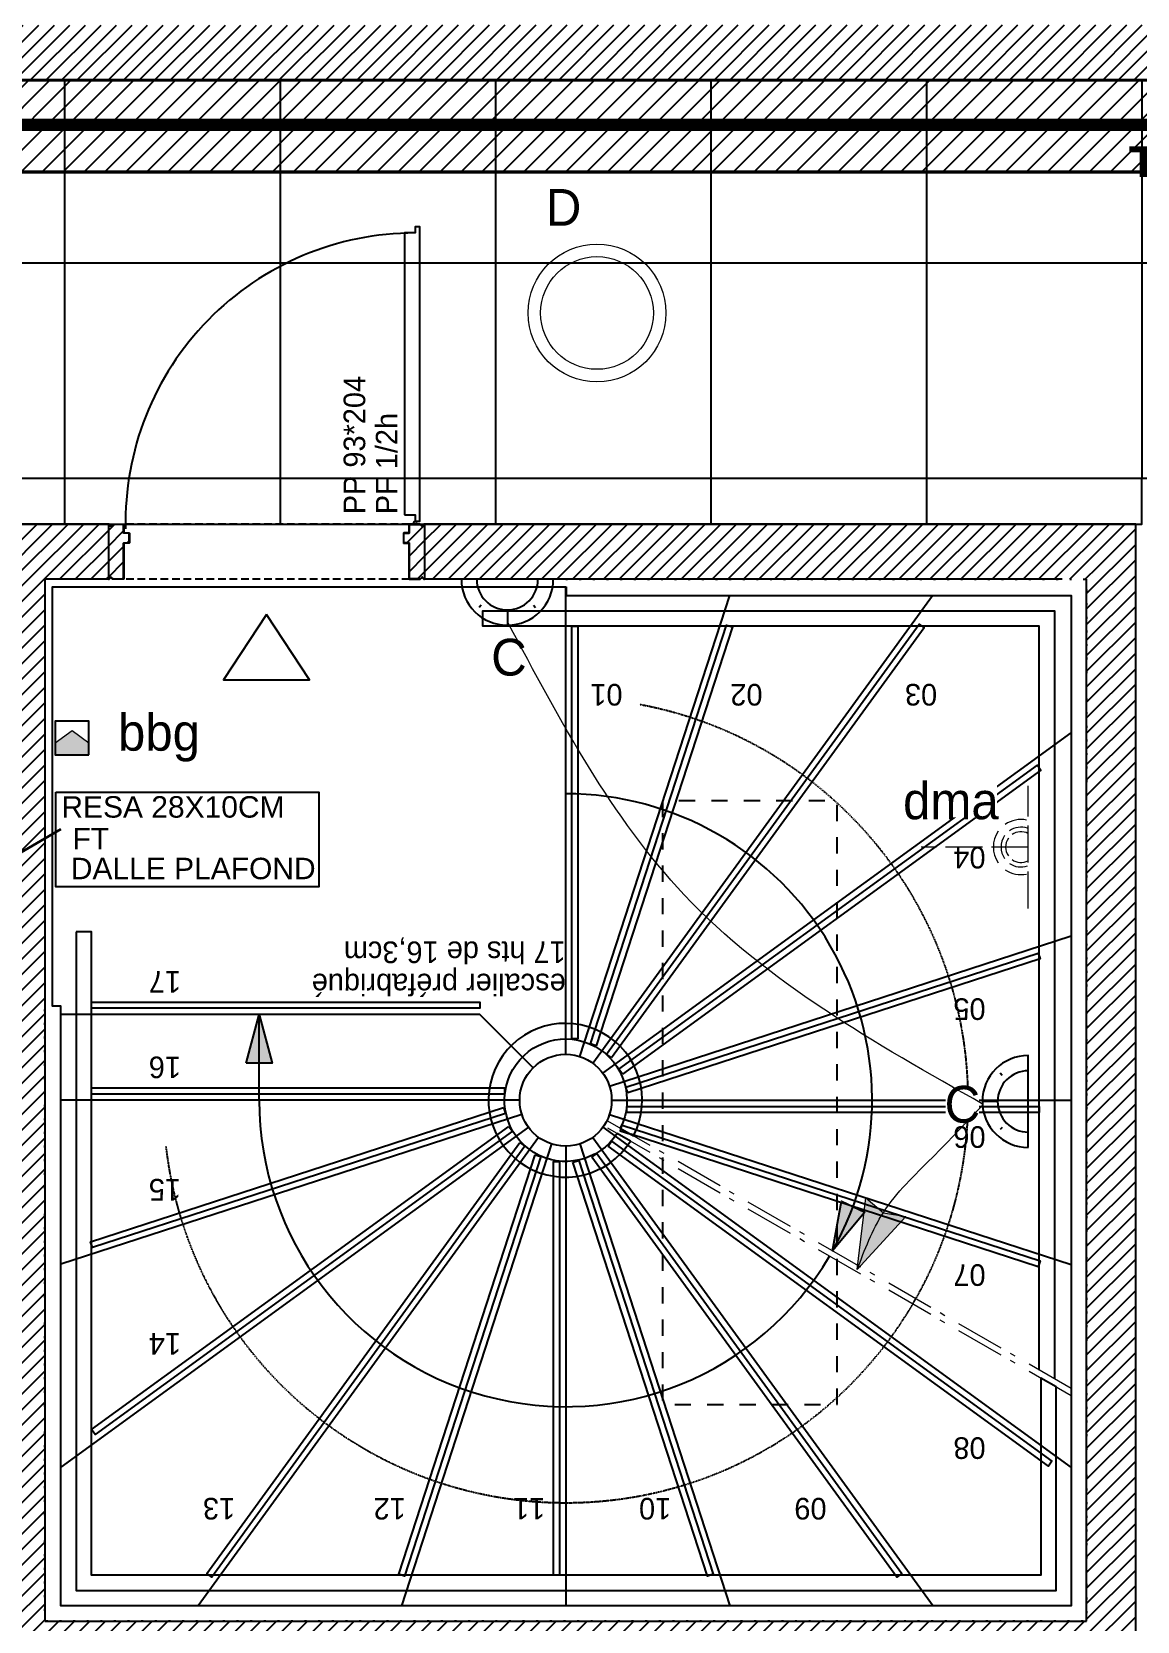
# Model space of a CAD drawing. Header units: centimetres. Extents: x -58072 to 12532, y -30603 to 6224.
# Drawn here: x 9450 to 9811, y 3779 to 4298 of the extents above; entities that cross this region are included whole.
import ezdxf

# ---------------------------------------------------------------- set-up
doc = ezdxf.new("R2010")
doc.units = ezdxf.units.CM
for name, pattern in [('ACAD_ISO02W100', [15, 12, -3]), ('ISO-07', [0.175, 0.025, -0.15]), ('prlm_gaz', [36, 24, -3, 0, -3, 0, -3, 0, -3]), ('Style de ligne -13', [0.147638, 0.098425, -0.049213]), ('Style de ligne -18', [0.164042, 0.054681, -0.109361]), ('Style de ligne -6', [1.04164, 0.625, -0.20828, 0.06943, -0.13893]), ('VW-01', [0.41656, 0.20828, -0.20828])]:
    doc.linetypes.add(name, pattern=pattern)
for name, color, linetype in [('B Faux plafonds', 252, 'Continuous'), ('B Faux plafonds_Hatch', 9, 'Continuous'), ('B GÈnÈral_Hatch', 252, 'Continuous'), ('B Général', 252, 'Continuous'), ('C ANNOTATIONS-accessibiblité', 252, 'Style de ligne -18'), ('C ANNOTATIONS-prestations', 252, 'Continuous'), ('C ANNOTATIONS-prestations_Hatch', 252, 'Continuous'), ('prlm-MOD', 7, 'Continuous')]:
    doc.layers.add(name, color=color, linetype=linetype)
for name, color, linetype, lineweight in [('prlm-ELEC-CFO', 1, 'Continuous', 25), ('prlm-GAZ', 2, 'Continuous', 25), ('RESERVATION', 5, 'Continuous', 30)]:
    doc.layers.add(name, color=color, linetype=linetype, lineweight=lineweight)
doc.styles.add('Arial', font='arial.ttf', dxfattribs={"height": 12})
doc.styles.add('Eurostile', font='Eurosti.TTF')
doc.styles.add('prlm-elec-cfo', font='comic.ttf', dxfattribs={"height": 12})
doc.styles.add('prlm-mod', font='cambriaz.ttf', dxfattribs={"height": 18})
pattern_1 = [(45, (0, 0), (2.4253472, -2.6458333), [])]

# ---------------------------------------------------------------- blocks, each defined once
blk = doc.blocks.new('B 60.PP 93_204 PF1_2h mur20')
at = {"layer": 'B GÈnÈral_Hatch', "linetype": 'Continuous'}
h = blk.add_hatch(dxfattribs=at)
h.set_pattern_fill('50_BETON', color=256, style=0, pattern_type=2)
h.set_pattern_definition(pattern_1)
edge = h.paths.add_edge_path()
edge.add_line((-51.6, -8.95), (-50.94, -8.37))
edge.add_line((-50.94, -8.37), (-50.93, -8.36))
edge.add_arc((-50.79, -8.52), 0.2, 48.9909, 131.0091, ccw=False)
edge.add_line((-50.66, -8.36), (-50.65, -8.37))
edge.add_line((-50.65, -8.37), (-50.1, -8.86))
edge.add_line((-50.1, -8.86), (-50.1, -8.86))
edge.add_arc((-50.06, -8.82), 0.05, 228.9909, 270)
edge.add_line((-50.06, -8.87), (-50.06, -8.87))
edge.add_line((-50.06, -8.87), (-46.7, -8.87))
edge.add_line((-46.7, -8.87), (-46.69, -8.87))
edge.add_arc((-46.69, -8.83), 0.0435, 270, 360)
edge.add_line((-46.65, -8.83), (-46.65, 2.7))
edge.add_arc((-46.48, 2.7), 0.174, 90, 180, ccw=False)
edge.add_line((-46.48, 2.87), (-46.45, 2.87))
edge.add_line((-46.45, 2.87), (-44.9, 2.87))
edge.add_line((-44.9, 2.87), (-44.89, 2.87))
edge.add_arc((-44.89, 2.91), 0.0435, 270, 360)
edge.add_line((-44.85, 2.91), (-44.85, 5.96))
edge.add_arc((-44.89, 5.96), 0.0435, 0, 90)
edge.add_line((-44.89, 6), (-44.9, 6))
edge.add_line((-44.9, 6), (-46.45, 6))
edge.add_line((-46.45, 6), (-46.48, 6))
edge.add_arc((-46.48, 6.17), 0.174, 180, 270, ccw=False)
edge.add_line((-46.65, 6.17), (-46.65, 8.83))
edge.add_arc((-46.69, 8.83), 0.0435, 0, 90)
edge.add_line((-46.69, 8.87), (-46.7, 8.87))
edge.add_line((-46.7, 8.87), (-50.06, 8.87))
edge.add_line((-50.06, 8.87), (-50.06, 8.87))
edge.add_arc((-50.06, 8.82), 0.05, 90, 131.0091)
edge.add_line((-50.1, 8.86), (-50.1, 8.86))
edge.add_line((-50.1, 8.86), (-50.65, 8.37))
edge.add_line((-50.65, 8.37), (-50.66, 8.37))
edge.add_arc((-50.79, 8.52), 0.2, 233.0967, 311.0091, ccw=False)
edge.add_line((-50.91, 8.36), (-50.92, 8.36))
edge.add_line((-50.92, 8.36), (-51.44, 8.81))
edge.add_line((-51.44, 8.81), (-51.44, 8.81))
edge.add_line((-51.44, 8.81), (-51.6, 8.95))
edge.add_line((-51.6, 8.95), (-51.6, -8.95))
h = blk.add_hatch(dxfattribs=at)
h.set_pattern_fill('50_BETON', color=256, style=0, pattern_type=2)
h.set_pattern_definition(pattern_1)
edge = h.paths.add_edge_path()
edge.add_line((51.6, -8.95), (50.94, -8.37))
edge.add_line((50.94, -8.37), (50.93, -8.36))
edge.add_arc((50.79, -8.52), 0.2, 48.9909, 131.0091)
edge.add_line((50.66, -8.36), (50.65, -8.37))
edge.add_line((50.65, -8.37), (50.1, -8.86))
edge.add_line((50.1, -8.86), (50.1, -8.86))
edge.add_arc((50.06, -8.82), 0.05, 270, 311.0091, ccw=False)
edge.add_line((50.06, -8.87), (50.06, -8.87))
edge.add_line((50.06, -8.87), (46.7, -8.87))
edge.add_line((46.7, -8.87), (46.69, -8.87))
edge.add_arc((46.69, -8.83), 0.0435, 180, 270, ccw=False)
edge.add_line((46.65, -8.83), (46.65, 2.7))
edge.add_arc((46.48, 2.7), 0.174, 0, 90)
edge.add_line((46.48, 2.87), (46.45, 2.87))
edge.add_line((46.45, 2.87), (44.9, 2.87))
edge.add_line((44.9, 2.87), (44.89, 2.87))
edge.add_arc((44.89, 2.91), 0.0435, 180, 270, ccw=False)
edge.add_line((44.85, 2.91), (44.85, 5.96))
edge.add_arc((44.89, 5.96), 0.0435, 90, 180, ccw=False)
edge.add_line((44.89, 6), (44.9, 6))
edge.add_line((44.9, 6), (46.45, 6))
edge.add_line((46.45, 6), (46.48, 6))
edge.add_arc((46.48, 6.17), 0.174, 270, 360)
edge.add_line((46.65, 6.17), (46.65, 8.83))
edge.add_arc((46.69, 8.83), 0.0435, 90, 180, ccw=False)
edge.add_line((46.69, 8.87), (46.7, 8.87))
edge.add_line((46.7, 8.87), (50.06, 8.87))
edge.add_line((50.06, 8.87), (50.06, 8.87))
edge.add_arc((50.06, 8.82), 0.05, 48.9909, 90, ccw=False)
edge.add_line((50.1, 8.86), (50.1, 8.86))
edge.add_line((50.1, 8.86), (50.65, 8.37))
edge.add_line((50.65, 8.37), (50.66, 8.37))
edge.add_arc((50.79, 8.52), 0.2, 228.9909, 306.9033)
edge.add_line((50.91, 8.36), (50.92, 8.36))
edge.add_line((50.92, 8.36), (51.44, 8.81))
edge.add_line((51.44, 8.81), (51.44, 8.81))
edge.add_line((51.44, 8.81), (51.6, 8.95))
edge.add_line((51.6, 8.95), (51.6, -8.95))
at = {"layer": 'B Général', "linetype": 'Style de ligne -13', "ltscale": 25.4}
for p, q in [((46.7, 9), (-46.7, 9)), ((46.7, -9), (-46.7, -9))]:
    blk.add_line(p, q, dxfattribs=at)
at = {"layer": 'B Général', "linetype": 'Continuous', "flags": 128}
for points in [[(45, 12), (48.5, 12), (48.5, 10), (50, 10), (50.01, 106), (48.51, 106), (48.51, 104), (45.01, 104)], [(0, -20.5), (-14, -41.85), (14, -41.85)]]:
    blk.add_lwpolyline(points, close=True, dxfattribs=at)
for points in [[(-46.5, 8.83), (-46.5, 6.17, 0.414214), (-46.46, 6.13), (-46.45, 6.13), (-44.9, 6.13), (-44.87, 6.13, -0.414214), (-44.7, 5.96), (-44.7, 2.91, -0.414214), (-44.87, 2.74), (-44.9, 2.74), (-46.45, 2.74), (-46.46, 2.74, 0.414214), (-46.5, 2.7), (-46.5, -8.83, -0.414214), (-46.67, -9), (-46.7, -9), (-50.06, -9), (-50.07, -9, -0.18087), (-50.2, -8.95), (-50.2, -8.95), (-50.76, -8.47), (-50.76, -8.46, 0.373975), (-50.83, -8.46), (-50.83, -8.47), (-51.49, -9.04), (-51.6, -8.95), (-50.94, -8.37), (-50.93, -8.36, -0.373975), (-50.66, -8.36), (-50.65, -8.37), (-50.1, -8.86), (-50.1, -8.86, 0.18087), (-50.06, -8.87), (-50.06, -8.87), (-46.7, -8.87), (-46.69, -8.87, 0.414214), (-46.65, -8.83), (-46.65, 2.7, -0.414214), (-46.48, 2.87), (-46.45, 2.87), (-44.9, 2.87), (-44.89, 2.87, 0.414214), (-44.85, 2.91), (-44.85, 5.96, 0.414214), (-44.89, 6), (-44.9, 6), (-46.45, 6), (-46.48, 6, -0.414214), (-46.65, 6.17), (-46.65, 8.83, 0.414214), (-46.69, 8.87), (-46.7, 8.87), (-50.06, 8.87), (-50.06, 8.87, 0.18087), (-50.1, 8.86), (-50.1, 8.86), (-50.65, 8.37), (-50.66, 8.37, -0.353689), (-50.91, 8.36), (-50.92, 8.36), (-51.44, 8.81), (-51.44, 8.81), (-51.6, 8.95), (-51.49, 9.04), (-50.88, 8.51, 0.385556), (-50.77, 8.46), (-50.76, 8.47), (-50.2, 8.95), (-50.2, 8.95, -0.18087), (-50.07, 9), (-50.06, 9), (-46.7, 9), (-46.67, 9, -0.414214)], [(46.5, 8.83), (46.5, 6.17, -0.414214), (46.46, 6.13), (46.45, 6.13), (44.9, 6.13), (44.87, 6.13, 0.414214), (44.7, 5.96), (44.7, 2.91, 0.414214), (44.87, 2.74), (44.9, 2.74), (46.45, 2.74), (46.46, 2.74, -0.414214), (46.5, 2.7), (46.5, -8.83, 0.414214), (46.67, -9), (46.7, -9), (50.06, -9), (50.07, -9, 0.18087), (50.2, -8.95), (50.2, -8.95), (50.76, -8.47), (50.76, -8.46, -0.373975), (50.83, -8.46), (50.83, -8.47), (51.49, -9.04), (51.6, -8.95), (50.94, -8.37), (50.93, -8.36, 0.373975), (50.66, -8.36), (50.65, -8.37), (50.1, -8.86), (50.1, -8.86, -0.18087), (50.06, -8.87), (50.06, -8.87), (46.7, -8.87), (46.69, -8.87, -0.414214), (46.65, -8.83), (46.65, 2.7, 0.414214), (46.48, 2.87), (46.45, 2.87), (44.9, 2.87), (44.89, 2.87, -0.414214), (44.85, 2.91), (44.85, 5.96, -0.414214), (44.89, 6), (44.9, 6), (46.45, 6), (46.48, 6, 0.414214), (46.65, 6.17), (46.65, 8.83, -0.414214), (46.69, 8.87), (46.7, 8.87), (50.06, 8.87), (50.06, 8.87, -0.18087), (50.1, 8.86), (50.1, 8.86), (50.65, 8.37), (50.66, 8.37, 0.353689), (50.91, 8.36), (50.92, 8.36), (51.44, 8.81), (51.44, 8.81), (51.6, 8.95), (51.49, 9.04), (50.88, 8.51, -0.385556), (50.77, 8.46), (50.76, 8.47), (50.2, 8.95), (50.2, 8.95, 0.18087), (50.07, 9), (50.06, 9), (46.7, 9), (46.67, 9, 0.414214)]]:
    blk.add_lwpolyline(points, format="xyb", close=True, dxfattribs=at)
at = {"layer": 'B Général', "linetype": 'Continuous'}
blk.add_circle((48.5, 9.5), 0.5, dxfattribs=at)
blk.add_arc((48.5, 9.5), 94.5, 90, 181.2323, dxfattribs=at)
at = {"layer": 'C ANNOTATIONS-prestations', "insert": (25.17, 12.23), "char_height": 7.056, "attachment_point": 1, "rotation": 90, "line_spacing_factor": 0.894578, "style": 'Eurostile'}
blk.add_mtext('PP 93*204\\PPF 1/2h\\P', dxfattribs=at)
blk = doc.blocks.new('B 60.Escalier 340x340 étage courant')
at = {"layer": 'C ANNOTATIONS-prestations_Hatch', "linetype": 'Continuous'}
for points in [[(-250.16, 189.04), (-239.6, 201.63), (-242.45, 185.45)], [(-48.25, 140.38), (-52.5, 124.5), (-56.75, 140.38)]]:
    blk.add_hatch(color=250, dxfattribs=at).paths.add_polyline_path(points)
at = {"layer": 'B Général'}
for p, q in [((-161.32, 164.64), (-272.38, 317.5)), ((-157.14, 166.77), (-206.11, 317.5)), ((-152.5, 167.5), (-152.5, 317.5)), ((-147.86, 166.77), (-98.89, 317.5)), ((-143.68, 164.64), (-32.62, 317.5)), ((-164.64, 161.32), (-317.5, 272.38)), ((-140.36, 161.32), (12.25, 272.2)), ((-166.77, 157.14), (-317.5, 206.11)), ((-138.23, 157.14), (12.25, 206.03)), ((-167.5, 152.5), (-317.5, 152.5)), ((-137.5, 152.5), (12.25, 152.5)), ((-166.77, 147.86), (-317.5, 98.89)), ((-164.64, 143.68), (-317.5, 32.62)), ((-161.32, 140.36), (-272.2, -12.25)), ((-141.89, 141.89), (-124.5, 124.5)), ((-157.14, 138.23), (-206.03, -12.25)), ((-152.5, 137.5), (-152.5, -15)), ((-124.5, 124.5), (12.25, 124.5))]:
    blk.add_line(p, q, dxfattribs=at)
at = {"layer": 'B Général', "linetype": 'Style de ligne -6', "lineweight": 18, "ltscale": 25.4}
for p, q in [((-317.5, 248.92), (-164.99, 160.87)), ((-317.5, 246.61), (-165.99, 159.13))]:
    blk.add_line(p, q, dxfattribs=at)
at = {"layer": 'B Général', "linetype": 'ISO-07', "ltscale": 25.4, "flags": 128}
blk.add_lwpolyline([(-152.5, -17.5), (-322.5, -17.5), (-322.5, 322.5), (17.5, 322.5), (17.5, 121.29)], dxfattribs=at)
at = {"layer": 'B Général', "flags": 128}
for points in [[(-152.62, -15), (-152.62, -12.25), (-317.5, -12.25), (-317.5, 317.5), (12.25, 317.5), (12.25, 121.85), (15, 121.85), (15, -15)], [(-161.02, 171.03), (-162.64, 169.86), (-262.21, 306.91), (-260.6, 308.09)], [(-154.88, 172.76), (-156.78, 172.14), (-200.66, 307.19), (-198.76, 307.81)], [(-150.5, 307.5), (-148.5, 307.5), (-148.5, 172.5), (-150.5, 172.5)], [(-142.52, 170.29), (-144.42, 170.9), (-99.93, 307.81), (-98.03, 307.19)], [(-137.51, 166.33), (-139.13, 167.5), (-36.99, 308.09), (-35.37, 306.91)], [(-166.33, 167.49), (-167.5, 165.87), (-311.18, 270.26), (-310, 271.88)], [(-133.97, 161.02), (-135.14, 162.64), (1.08, 261.61), (2.25, 259.99)], [(-132.24, 154.88), (-132.86, 156.78), (1.94, 200.58), (2.56, 198.68)], [(-172.5, 156.5), (-172.5, 154.5), (-307, 154.5), (-307, 156.5)], [(2.25, 150.5), (2.25, 148.5), (-132.5, 148.5), (-132.5, 150.5)], [(-172.76, 150.12), (-172.14, 148.22), (-306.7, 104.5), (-307.31, 106.4)], [(-171.03, 143.98), (-169.86, 142.36), (-306.42, 43.15), (-307.59, 44.76)], [(-167.49, 138.67), (-165.87, 137.5), (-267.83, -2.84), (-269.45, -1.66)], [(-162.48, 134.71), (-160.58, 134.1), (-204.99, -2.56), (-206.89, -1.94)], [(-156.5, 132.5), (-154.5, 132.5), (-154.5, -2.25), (-156.5, -2.25)], [(2.25, 122.5), (2.25, 120.5), (-124.5, 120.5), (-124.5, 122.5)]]:
    blk.add_lwpolyline(points, close=True, dxfattribs=at)
at = {"layer": 'B Général', "linetype": 'Continuous', "flags": 128}
blk.add_lwpolyline([(7.25, 97.5), (7.25, 312.5), (-312.5, 312.5), (-312.5, 246.03), (-307.5, 243.14), (-307.5, 307.5), (2.25, 307.5), (2.25, 97.5)], close=True, dxfattribs=at)
blk.add_lwpolyline([(-307, 240.55), (-307, -2.25), (-125.5, -2.25), (-125.5, -7.25), (-312, -7.25), (-312, 243.44)], dxfattribs=at)
at = {"layer": 'B Général', "flags": 128}
for points in [[(-170.52, 161.75), (-170.9, 160.58), (-307.31, 204.9), (-306.7, 206.81), (-173.74, 163.61)], [(-170.52, 161.75), (-170.29, 162.48), (-173.74, 163.61)]]:
    blk.add_lwpolyline(points, dxfattribs=at)
at = {"layer": 'B Général', "linetype": 'Continuous', "flags": 128}
blk.add_lwpolyline([(-174.63, 164.12, 49.979992), (-173.63, 165.86), (-169.3, 163.35, -39.974984), (-170.3, 161.62)], format="xyb", close=True, dxfattribs=at)
at = {"layer": 'B Général'}
blk.add_circle((-152.5, 152.5), 15, dxfattribs=at)
at = {"layer": 'C ANNOTATIONS-prestations'}
blk.add_line((-52.5, 152.5), (-52.5, 124.5), dxfattribs=at)
at = {"layer": 'C ANNOTATIONS-prestations', "flags": 128}
for points in [[(-250.16, 189.04), (-239.6, 201.63), (-242.45, 185.45)], [(-48.25, 140.38), (-52.5, 124.5), (-56.75, 140.38)]]:
    blk.add_lwpolyline(points, close=True, dxfattribs=at)
at = {"layer": 'C ANNOTATIONS-prestations'}
for start, end in [(0, 149.4239), (150.573, 270)]:
    blk.add_arc((-152.5, 152.5), 100, start, end, dxfattribs=at)
at = {"layer": 'B Général', "char_height": 7.056, "attachment_point": 2, "rotation": 0, "line_spacing_factor": 0.894578, "style": 'Eurostile'}
for s, insert in [('09', (-232.38, 289.31)), ('10', (-181.68, 289.31)), ('11', (-140.58, 289.31)), ('12', (-95.07, 289.31)), ('13', (-39.38, 289.31)), ('08', (-284.27, 269.54)), ('14', (-21.72, 235.55)), ('07', (-284.27, 213.07)), ('15', (-21.72, 185.23)), ('06', (-284.27, 168.03)), ('16', (-21.72, 145.29)), ('05', (-284.27, 126.29)), ('17', (-21.72, 117.43)), ('04', (-284.27, 76.85)), ('03', (-268.46, 23.7)), ('02', (-211.49, 23.7)), ('01', (-165.8, 23.7))]:
    blk.add_mtext(s, dxfattribs=dict(at, insert=insert))
at = {"layer": 'C ANNOTATIONS-prestations', "insert": (-152.5, 99.38), "char_height": 7.0556, "width": 94.2466, "attachment_point": 7, "line_spacing_factor": 0.894578, "style": 'Eurostile'}
blk.add_mtext('escalier préfabriqué\\P17 hts de 16,3cm', dxfattribs=at)
blk = doc.blocks.new('B 60.Groupe-45-1')
at = {"layer": 'C ANNOTATIONS-accessibiblité', "linetype": 'VW-01', "ltscale": 25.4, "flags": 128}
blk.add_lwpolyline([(9656.04, 4047.1), (9656.04, 3850.1), (9713.04, 3850.1), (9713.04, 4047.1)], close=True, dxfattribs=at)
at = {"layer": 'C ANNOTATIONS-accessibiblité'}
blk.add_arc((9624.48, 3949.39), 131.34, 186.5913, 79.3913, dxfattribs=at)
blk = doc.blocks.new('xi.bbg')
at = {"layer": 'prlm-ELEC-CFO', "lineweight": 5}
blk.add_hatch(color=0, dxfattribs=at).paths.add_polyline_path([(5.5, 0), (5.5, 4), (0, 8), (-5.5, 4), (-5.5, 0)])
at = {"layer": 'prlm-ELEC-CFO', "color": 0, "flags": 128}
blk.add_lwpolyline([(5.5, 0), (5.5, 11), (-5.5, 11), (-5.5, 0)], close=True, dxfattribs=at)
at = {"layer": 'prlm-ELEC-CFO', "color": 0, "lineweight": 5, "flags": 128}
blk.add_lwpolyline([(-5.5, 4), (0, 8), (5.5, 4)], dxfattribs=at)
blk = doc.blocks.new('xi.lumD')
at = {"layer": 'prlm-ELEC-CFO', "color": 0, "linetype": 'ByBlock', "lineweight": 13}
for radius in [22.49, 18.39]:
    blk.add_circle((0, 0), radius, dxfattribs=at)
blk = doc.blocks.new('xi.lumC')
at = {"layer": 'prlm-ELEC-CFO', "color": 0, "linetype": 'ByBlock', "flags": 128}
blk.add_lwpolyline([(-15, 0), (15, 0, 1)], format="xyb", close=True, dxfattribs=at)
at = {"layer": 'prlm-ELEC-CFO', "color": 0}
for points in [[(0, 10), (0, 15)], [(-8.49, 8.49), (-9.19, 9.19)], [(8.49, 8.49), (9.19, 9.19)]]:
    blk.add_lwpolyline(points, dxfattribs=at)
blk.add_arc((0, 0), 10, 0, 180, dxfattribs=at)
blk = doc.blocks.new('xi.fl')
at = {"layer": 'prlm-ELEC-CFO'}
blk.add_hatch(color=0, dxfattribs=at).paths.add_polyline_path([(20.38, 0), (-1.98, -7.2), (0, 0), (-1.98, 7.2)])
at = {"layer": 'prlm-ELEC-CFO', "color": 0, "lineweight": 5}
blk.add_lwpolyline([(20.38, 0), (-1.98, -7.2), (0, 0), (-1.98, 7.2)], close=True, dxfattribs=at)
blk = doc.blocks.new('xi.dma')
at = {"layer": 'prlm-ELEC-CFO', "color": 0, "linetype": 'ACAD_ISO02W100', "lineweight": 5, "flags": 128}
for points in [[(0, 0), (0, 35)], [(-20, 0), (20, 0)]]:
    blk.add_lwpolyline(points, dxfattribs=at)
at = {"layer": 'prlm-ELEC-CFO', "color": 0, "linetype": 'ByBlock', "lineweight": 5}
for radius, start, end in [(9, 55, 125), (9, 145, 191.803), (6.5, 145, 199.0387), (5, 145, 207.3745), (6.5, 55, 125), (5, 55, 125), (5, 332.6255, 35), (6.5, 340.9613, 35), (9, 348.197, 35)]:
    blk.add_arc((0, 2.41), radius, start, end, dxfattribs=at)

msp = doc.modelspace()

# ---------------------------------------------------------------- hatches: boundary and pattern name
at = {"layer": 'B Faux plafonds_Hatch', "linetype": 'Continuous'}
h = msp.add_hatch(dxfattribs=at)
h.set_pattern_fill('F_P__SOFFITE', color=256, style=0, pattern_type=2)
h.set_pattern_definition([(45, (0, 0.2205), (-3.5277778, 3.3072917), [])])
h.paths.add_polyline_path([(9434.485, 4137.39), (9404.485, 4137.39), (9404.485, 4252.368), (9190.796, 4252.368), (9190.796, 4137.39), (9189.484, 4137.39), (9189.484, 3716.389), (9190.796, 3716.389), (9190.796, 2350.491), (9160.796, 2350.491), (9160.796, 4282.223), (9171, 4282.223), (9171, 4282.368), (11431.445, 4282.368), (11431.445, 4252.368), (9434.485, 4252.368)])
at = {"layer": 'B GÈnÈral_Hatch', "linetype": 'Continuous'}
h = msp.add_hatch(dxfattribs=at)
h.set_pattern_fill('50_BETON', color=256, style=0, pattern_type=2)
h.set_pattern_definition(pattern_1)
h.paths.add_polyline_path([(9157.344, 4300.229), (9157.345, 4282.229), (10082.189, 4282.287), (10082.188, 4300.287)])
h = msp.add_hatch(dxfattribs=at)
h.set_pattern_fill('50_BETON', color=256, style=0, pattern_type=2)
h.set_pattern_definition(pattern_1)
h.paths.add_polyline_path([(9475.247, 4119.39), (9475.247, 4137.39), (9374.156, 4137.39), (9374.156, 4119.39)])
h = msp.add_hatch(dxfattribs=at)
h.set_pattern_fill('50_BETON', color=256, style=0, pattern_type=2)
h.set_pattern_definition(pattern_1)
h.paths.add_polyline_path([(9578.447, 4119.39), (9794.485, 4119.39), (9810.485, 4137.39), (9578.447, 4137.39)])
h = msp.add_hatch(dxfattribs=at)
h.set_pattern_fill('50_BETON', color=256, style=0, pattern_type=2)
h.set_pattern_definition(pattern_1)
h.paths.add_polyline_path([(9810.485, 4137.39), (9794.485, 4119.39), (9794.485, 3534.389), (9810.485, 3534.389)])
h = msp.add_hatch(dxfattribs=at)
h.set_pattern_fill('50_BETON', color=256, style=0, pattern_type=2)
h.set_pattern_definition(pattern_1)
h.paths.add_polyline_path([(9434.485, 3779.39), (9454.485, 3779.39), (9454.485, 4119.39), (9434.485, 4119.39)])
h = msp.add_hatch(dxfattribs=at)
h.set_pattern_fill('50_BETON', color=256, style=0, pattern_type=2)
h.set_pattern_definition(pattern_1)
h.paths.add_polyline_path([(9794.485, 3759.39), (9794.485, 3779.39), (9415.447, 3779.39), (9435.447, 3759.39)])
at = {"layer": 'C ANNOTATIONS-prestations_Hatch', "linetype": 'Continuous'}
h = msp.add_hatch(dxfattribs=at)
h.set_pattern_fill('DALETTES TERRASSE 50X50', color=256, scale=1.406016, style=0, pattern_type=2)
h.set_pattern_definition([(0, (9531.354, 4152.3), (4e-15, -70.3008), []), (-90, (9531.354, 4152.3), (70.3008, 0), [])])
h.paths.add_polyline_path([(8944.484, 4282.216), (8944.484, 4137.39), (9060.484, 4137.39), (9060.484, 2350.491), (9190.484, 2350.491), (9190.796, 3716.389), (9189.484, 3716.389), (9189.484, 4137.39), (9812.484, 4137.39), (9812.484, 4152.352), (11301.042, 4152.352), (11301.042, 2971.388), (11431.443, 2971.388), (11431.445, 4152.297), (11431.445, 4282.297)])

# ---------------------------------------------------------------- linework, layer by layer
at = {"layer": 'B Faux plafonds', "linetype": 'VW-01', "ltscale": 25.4, "flags": 128}
msp.add_lwpolyline([(9434.485, 4137.39), (9404.485, 4137.39), (9404.485, 4252.368), (9190.796, 4252.368), (9190.796, 4137.39), (9189.484, 4137.39), (9189.484, 3716.389), (9190.796, 3716.389), (9190.796, 2350.491), (9160.796, 2350.491), (9160.796, 4282.223), (9171, 4282.223), (9171, 4282.368), (11431.445, 4282.368), (11431.445, 4252.368), (9434.485, 4252.368)], close=True, dxfattribs=at)
at = {"layer": 'B Général', "linetype": 'Continuous', "lineweight": 18}
for p, q in [((9157.345, 4282.229), (10082.189, 4282.287)), ((9475.247, 4137.39), (9374.156, 4137.39)), ((9810.485, 4137.39), (9578.447, 4137.39)), ((9810.485, 3534.389), (9810.485, 4137.39)), ((9475.247, 4119.39), (9454.485, 4119.39)), ((9454.485, 4119.39), (9454.485, 3779.39)), ((9786.484, 4119.39), (9578.447, 4119.39)), ((9794.485, 3779.39), (9794.485, 4119.39)), ((9454.485, 3779.39), (9794.485, 3779.39))]:
    msp.add_line(p, q, dxfattribs=at)
at = {"layer": 'B Général', "linetype": 'Continuous'}
for p, q in [((9157.345, 4282.229), (10082.189, 4282.287)), ((9475.247, 4137.39), (9374.156, 4137.39)), ((9475.247, 4137.39), (9475.247, 4119.39)), ((9578.447, 4137.39), (9578.447, 4119.39)), ((9810.485, 4137.39), (9578.447, 4137.39)), ((9810.485, 3534.389), (9810.485, 4137.39)), ((9475.247, 4119.39), (9454.485, 4119.39)), ((9454.485, 4119.39), (9454.485, 3779.39)), ((9786.484, 4119.39), (9578.447, 4119.39)), ((9794.485, 3779.39), (9794.485, 4119.39)), ((9454.485, 3779.39), (9794.485, 3779.39))]:
    msp.add_line(p, q, dxfattribs=at)
at = {"layer": 'C ANNOTATIONS-prestations', "linetype": 'Continuous', "flags": 128}
msp.add_lwpolyline([(8944.484, 4282.216), (8944.484, 4137.39), (9060.484, 4137.39), (9060.484, 2350.491), (9190.484, 2350.491), (9190.796, 3716.389), (9189.484, 3716.389), (9189.484, 4137.39), (9812.484, 4137.39), (9812.484, 4152.352), (11301.042, 4152.352), (11301.042, 2971.388), (11431.443, 2971.388), (11431.445, 4152.297), (11431.445, 4282.297)], close=True, dxfattribs=at)
at = {"layer": 'RESERVATION', "lineweight": 25}
msp.add_lwpolyline([(9458.136, 4049.944), (9543.931, 4049.944), (9543.931, 4018.989), (9458.136, 4018.989)], close=True, dxfattribs=at)
at = {"layer": 'RESERVATION'}
msp.add_lwpolyline([(9459.731, 4037.859), (9429.017, 4020.001), (9433.518, 4024.631), (9435.636, 4020.662), (9428.884, 4020.001)], dxfattribs=at)

# ---------------------------------------------------------------- block references
at = {"layer": 'B Général'}
for name, p in [('B 60.PP 93_204 PF1_2h mur20', (9526.847, 4128.39)), ('B 60.Groupe-45-1', (0, 0))]:
    msp.add_blockref(name, p, dxfattribs=at)
at = {"layer": 'B Général', "rotation": 180}
msp.add_blockref('B 60.Escalier 340x340 étage courant', (9471.985, 4101.89), dxfattribs=at)
at = {"layer": 'prlm-ELEC-CFO'}
for name, p, rotation in [('xi.lumD', (9634.698, 4206.29), 90), ('xi.lumC', (9605.447, 4119.39), 180), ('xi.dma', (9775.447, 4032), 90), ('xi.lumC', (9775.447, 3949), 89.99999999999999)]:
    msp.add_blockref(name, p, dxfattribs=dict(at, rotation=rotation))
msp.add_blockref('xi.bbg', (9463.417, 4062.056), dxfattribs=at)
at = {"layer": 'prlm-ELEC-CFO', "lineweight": 20, "rotation": 245.2502132240502}
msp.add_blockref('xi.fl', (9728.141, 3912.697), dxfattribs=at)

# ---------------------------------------------------------------- texts
at = {"layer": 'prlm-GAZ', "linetype": 'prlm_gaz', "ltscale": 0.8, "insert": (9808.385, 4260.649), "char_height": 10, "width": 247.9039, "attachment_point": 1, "style": 'prlm-mod'}
msp.add_mtext('{\\fVerdana|b1|i0|c0|p34;Tuyauterie gaz acier calibre 50}', dxfattribs=at)
at = {"layer": 'RESERVATION', "lineweight": 25, "style": 'Arial'}
msp.add_text('RESA 28X10CM', height=7, dxfattribs=at).set_placement((9459.923, 4041.61))
at = {"layer": 'RESERVATION', "style": 'Arial'}
for s, p in [('FT', (9463.546, 4031.255)), ('DALLE PLAFOND', (9463.01, 4021.513))]:
    msp.add_text(s, height=7, dxfattribs=at).set_placement(p)

# ---------------------------------------------------------------- next in the draw order: texts
at = {"layer": 'prlm-ELEC-CFO', "lineweight": 20, "insert": (9491.773, 4075.463), "char_height": 12, "attachment_point": 2, "line_spacing_factor": 0.8, "style": 'prlm-elec-cfo', "bg_fill": 3, "box_fill_scale": 0.95, "bg_fill_color": 256, "bg_fill_transparency": 0}
msp.add_mtext('bbg', dxfattribs=at)

# ---------------------------------------------------------------- next in the draw order: linework, layer by layer
at = {"layer": 'prlm-GAZ', "linetype": 'prlm_gaz', "ltscale": 0.8, "const_width": 4}
msp.add_lwpolyline([(9180.94, 2358.432), (9180.94, 4267.645), (11285.943, 4267.645), (11285.943, 4291.917)], dxfattribs=at)
at = {"layer": 'prlm-MOD', "const_width": 1}
msp.add_lwpolyline([(11294.284, 4282.292), (11294.284, 4252.292), (9436.166, 4252.292), (9436.166, 4137.39), (9406.166, 4137.39), (9406.166, 4252.292), (9189.484, 4252.292), (9190.796, 2350.491), (9171.084, 2350.491), (9171.084, 4282.223), (11294.284, 4282.292)], dxfattribs=at)

# ---------------------------------------------------------------- next in the draw order: texts
at = {"layer": 'prlm-ELEC-CFO', "lineweight": 20, "char_height": 12, "attachment_point": 2, "line_spacing_factor": 0.8, "style": 'prlm-elec-cfo', "bg_fill": 3, "box_fill_scale": 0.95, "bg_fill_color": 256, "bg_fill_transparency": 0}
for s, insert in [('D', (9623.803, 4246.735)), ('C', (9605.97, 4099.965)), ('C', (9753.931, 3954.068))]:
    msp.add_mtext(s, dxfattribs=dict(at, insert=insert))

# ---------------------------------------------------------------- next in the draw order: linework, layer by layer
at = {"layer": 'prlm-ELEC-CFO', "lineweight": 13}
for points in [[(9760.741, 3948.051), (9663.168, 4016.438), (9605.768, 4105.041)], [(9719.61, 3894.192), (9728.141, 3912.697), (9744.053, 3930.639), (9760.741, 3948.051)]]:
    msp.add_spline(points, degree=3, dxfattribs=at)

# ---------------------------------------------------------------- next in the draw order: texts
at = {"layer": 'prlm-ELEC-CFO', "lineweight": 20, "insert": (9750.184, 4053.096), "char_height": 12, "attachment_point": 2, "line_spacing_factor": 0.8, "style": 'prlm-elec-cfo', "bg_fill": 3, "box_fill_scale": 0.95, "bg_fill_color": 256, "bg_fill_transparency": 0}
msp.add_mtext('dma', dxfattribs=at)

doc.saveas('drawing.dxf')
